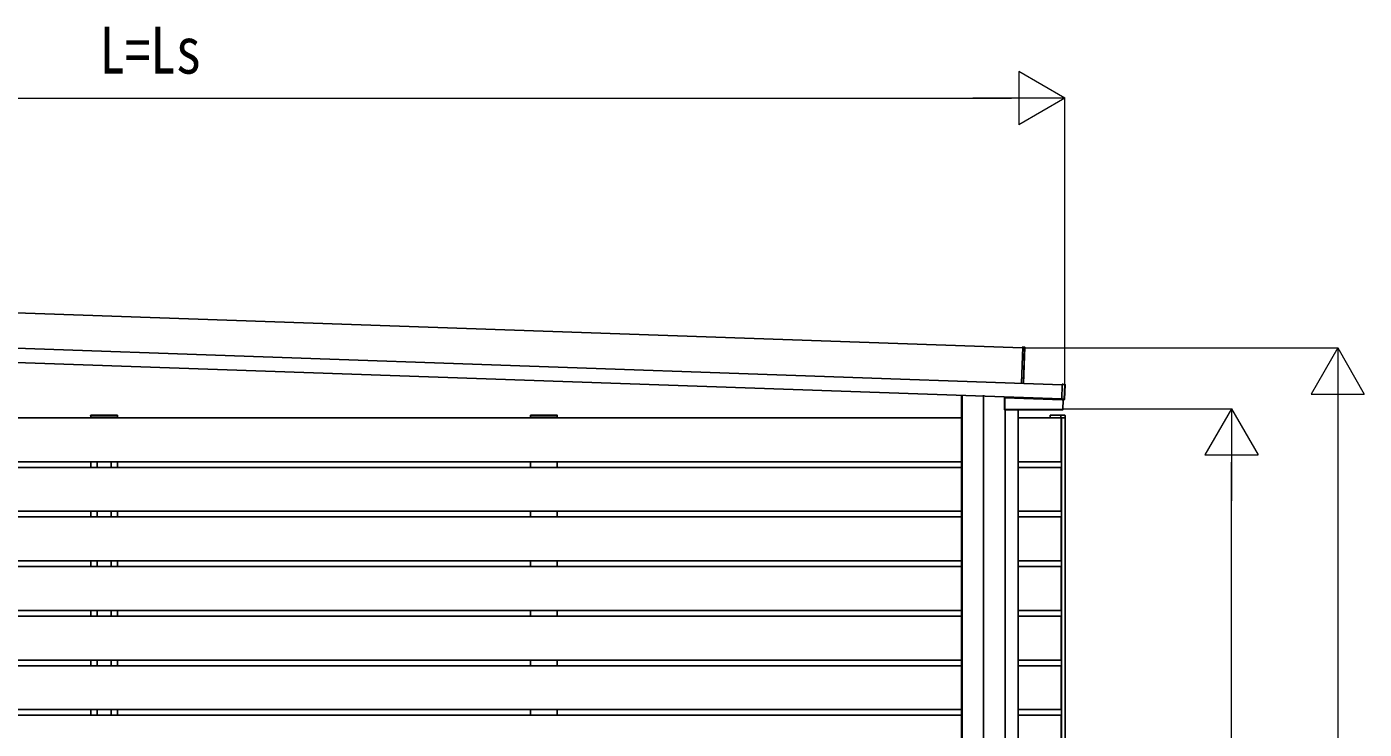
# Model space of a CAD drawing. Units: millimetres, scale not verified. Extents: x -16820 to 16820, y -11880 to 11880.
# Drawn here: x -2346 to 1431, y -6604 to -4621 of the extents above; entities that cross this region are included whole.
import ezdxf
from ezdxf.enums import TextEntityAlignment as Align

# ---------------------------------------------------------------- set-up
doc = ezdxf.new("R2010")
doc.units = ezdxf.units.MM
doc.header["$LTSCALE"] = 40
for name, color, linetype in [('0-3_YKK_11', 7, 'Continuous'), ('0-4_YKK_12', 2, 'Continuous'), ('0-5_YKK_A1', 4, 'Continuous')]:
    doc.layers.add(name, color=color, linetype=linetype)
doc.layers.add('0-6_YKK_D', color=6, linetype='Continuous', lineweight=18)
doc.styles.add('ＭＳ ゴシック', font='')
doc.styles.get('ＭＳ ゴシック').set_extended_font_data('MS Gothic')

msp = doc.modelspace()

# ---------------------------------------------------------------- linework, layer by layer
at = {"layer": '0-3_YKK_11'}
for p, q in [((466.22, -5527.98), (-3847.36, -5377.35)), ((-4416.5, -5457.53), (578.15, -5631.95)), ((-4417.9, -5497.51), (576.76, -5671.93)), ((293.38, -5662.03), (293.38, -7900)), ((294.58, -7900), (294.58, -5662.07)), ((294.98, -8400), (294.98, -5662.09)), ((585.7, -5630.71), (580.01, -5630.51)), ((584.72, -5673.21), (586.18, -5631.23)), ((414.78, -5702.26), (414.78, -5668.78)), ((415.08, -5668.48), (415.46, -5668.49)), ((579.69, -5702.56), (415.08, -5702.56)), ((415.28, -5666.29), (415.28, -5668.28)), ((416.78, -8400), (416.78, -5702.56)), ((417.18, -5703), (417.18, -7825.5)), ((577.91, -5673.36), (576.71, -5673.31)), ((576.71, -5673.31), (576.71, -5673.31)), ((577.91, -5673.36), (577.91, -5673.36)), ((578.21, -5673.37), (578.18, -5674.16)), ((580.29, -5674.25), (578.27, -5674.18)), ((578.51, -5673.49), (584.2, -5673.69)), ((580.96, -5674.57), (579.99, -5702.27)), ((580.67, -5674.26), (580.29, -5674.25))]:
    msp.add_line(p, q, dxfattribs=at)
for points in [[(468.73, -5627.97), (472.3, -5525.56), (466.32, -5524.98), (466.3, -5525.48), (462.74, -5627.42), (462.73, -5627.92)], [(576.71, -5673.31), (576.72, -5672.96), (576.74, -5672.47), (578.17, -5631.41), (578.19, -5630.91), (578.2, -5630.56), (578.2, -5630.56), (579.4, -5630.6)], [(578.1, -5673.36), (578.07, -5674.17), (415.47, -5668.49)], [(416.78, -7825.5), (417.18, -7825.5), (417.48, -7825.5), (418.05, -7825.5), (417.75, -7825.8), (417.48, -7856.7), (417.68, -7880), (418.18, -7880), (453.38, -7880), (454.98, -7880), (455.48, -7880), (455.98, -7880), (456.18, -7856.7), (455.91, -7825.5), (455.41, -7825.5), (454.98, -7825.5), (453.38, -7825.5), (453.38, -5703), (452.88, -5703), (417.48, -5703), (417.18, -5703), (416.78, -5703)], [(424.15, -5702.56), (424.28, -5702.8), (424.28, -5703)], [(450.78, -5703), (450.78, -5702.8), (450.9, -5702.56)]]:
    msp.add_lwpolyline(points, dxfattribs=at)
for centre, radius, start, end in [((579.64, -5626.6), 4.01, 266.55184, 273.90119), ((577.89, -5677.06), 3.71, 81.82188, 89.76035)]:
    msp.add_arc(centre, radius, start, end, dxfattribs=at)
for centre, major_axis, ratio, start_param, end_param in [((580, -5630.81), (-0.01, -0.3), 0.998135, 3.1415927, 3.9545103), ((585.68, -5631.21), (0.367, 0.342), 0.99628, 5.4996506, 7.06672), ((415.08, -5668.78), (-0.3, 0.01), 0.998133, 4.7490956, 6.3180268), ((415.08, -5702.26), (0.213, 0.213), 0.99628, 2.358058, 3.9251274), ((415.08, -5668.28), (-0.2, 0.007), 0.998133, 1.607503, 3.1764341), ((578.52, -5673.19), (-0.01, -0.3), 0.998135, 5.4691958, 6.2831853), ((579.69, -5702.26), (-0.209, 0.217), 0.996405, 2.3754474, 3.9077379), ((580.66, -5674.56), (0.3, -0.01), 0.998135, 0, 1.5707963), ((584.22, -5673.19), (0.342, -0.367), 0.99628, 5.4996506, 7.06672)]:
    msp.add_ellipse(centre, major_axis=major_axis, ratio=ratio, start_param=start_param, end_param=end_param, dxfattribs=at)
at = {"layer": '0-4_YKK_12'}
msp.add_line((355.88, -8452.5), (355.88, -5661.01), dxfattribs=at)
at = {"layer": '0-5_YKK_A1'}
for p, q in [((471.82, -5526.01), (466.3, -5525.48)), ((462.74, -5627.42), (468.26, -5627.95)), ((468.26, -5627.95), (468.73, -5627.97)), ((585.21, -5631.66), (578.17, -5631.41)), ((579.4, -5630.6), (578.2, -5630.56)), ((579.4, -5630.6), (579.4, -5630.6)), ((580.01, -5630.51), (580, -5630.59)), ((583.78, -5672.71), (585.21, -5631.66)), ((585.71, -5631.67), (584.27, -5672.73)), ((585.71, -5631.67), (585.21, -5631.66)), ((585.23, -5631.16), (585.7, -5630.71)), ((586.18, -5631.23), (585.71, -5631.67)), ((414.78, -5668.78), (415.16, -5668.79)), ((415.16, -5701.88), (414.78, -5702.26)), ((415.08, -5702.56), (415.46, -5702.18)), ((415.16, -5668.79), (415.46, -5668.79)), ((415.16, -5668.79), (415.16, -5701.88)), ((415.46, -5701.88), (415.16, -5701.88)), ((415.46, -5668.79), (415.47, -5668.49)), ((415.46, -5701.88), (415.46, -5702.18)), ((415.46, -5702.18), (579.32, -5702.18)), ((415.63, -5668.29), (415.93, -5668.29)), ((415.63, -5668.3), (415.93, -5668.31)), ((415.93, -5668.29), (415.93, -5666.31)), ((577.78, -5673.96), (415.93, -5668.31)), ((427.28, -5702.8), (424.28, -5702.8)), ((427.28, -5702.56), (427.28, -5702.8)), ((427.28, -5702.8), (427.28, -5703)), ((450.78, -5702.8), (447.78, -5702.8)), ((447.78, -5703), (447.78, -5702.8)), ((576.71, -5673.31), (577.91, -5673.36)), ((577.8, -5673.35), (577.78, -5673.96)), ((578.08, -5673.97), (577.78, -5673.96)), ((578.51, -5673.41), (578.51, -5673.49)), ((579.32, -5701.88), (579.32, -5702.18)), ((579.32, -5702.18), (579.69, -5702.56)), ((579.99, -5702.27), (579.62, -5701.89)), ((580.29, -5674.25), (580.28, -5674.55)), ((580.58, -5674.56), (580.96, -5674.57)), ((584.2, -5673.69), (583.76, -5673.21)), ((584.27, -5672.73), (583.78, -5672.71)), ((584.27, -5672.73), (584.72, -5673.21)), ((-3307.42, -5725), (293.38, -5725)), ((-2165.92, -5720), (-2165.83, -5718.45)), ((-2165.92, -5720), (-2089.92, -5720)), ((-2165.42, -5720), (-2165.42, -5725)), ((-2165.42, -5720), (-2090.42, -5720)), ((-2164.84, -5717.5), (-2091, -5717.5)), ((-2090.42, -5720), (-2090.42, -5725)), ((-2090, -5718.45), (-2089.92, -5720)), ((-923.92, -5720), (-923.83, -5718.45)), ((-923.92, -5720), (-847.92, -5720)), ((-923.42, -5720), (-923.42, -5725)), ((-923.42, -5720), (-848.42, -5720)), ((-922.84, -5717.5), (-849, -5717.5)), ((-848.42, -5720), (-848.42, -5725)), ((-848, -5718.45), (-847.92, -5720)), ((453.38, -5725), (575.39, -5725)), ((572.99, -5717.5), (544.98, -5717.5)), ((585.89, -5725), (545.89, -5725)), ((585.89, -5725), (545.89, -5725)), ((572.59, -5725), (573.58, -5725)), ((572.99, -5717.5), (574.98, -5717.5)), ((584.89, -5717.5), (574.98, -5717.5)), ((575.39, -5725), (575.39, -5849)), ((575.89, -7809), (575.89, -5725)), ((584.89, -5725), (585.89, -5725)), ((585.89, -5725), (585.89, -5718.5)), ((585.89, -7809), (585.89, -5725)), ((-3307.42, -5849), (293.38, -5849)), ((-2165.42, -5849), (-2165.42, -5865)), ((-2147.92, -5849), (-2147.92, -5865)), ((-2107.92, -5849), (-2107.92, -5865)), ((-2090.42, -5849), (-2090.42, -5865)), ((-923.42, -5849), (-923.42, -5865)), ((-848.42, -5849), (-848.42, -5865)), ((453.38, -5849), (575.39, -5849)), ((-3307.42, -5865), (293.38, -5865)), ((453.38, -5865), (575.39, -5865)), ((575.39, -5865), (575.39, -5989)), ((-3307.42, -5989), (293.38, -5989)), ((-3307.42, -6005), (293.38, -6005)), ((-2165.42, -5989), (-2165.42, -6005)), ((-2147.92, -5989), (-2147.92, -6005)), ((-2107.92, -5989), (-2107.92, -6005)), ((-2090.42, -5989), (-2090.42, -6005)), ((-923.42, -5989), (-923.42, -6005)), ((-848.42, -5989), (-848.42, -6005)), ((453.38, -5989), (575.39, -5989)), ((453.38, -6005), (575.39, -6005)), ((575.39, -6005), (575.39, -6129)), ((-3307.42, -6129), (293.38, -6129)), ((-3307.42, -6145), (293.38, -6145)), ((-2165.42, -6129), (-2165.42, -6145)), ((-2147.92, -6129), (-2147.92, -6145)), ((-2107.92, -6129), (-2107.92, -6145)), ((-2090.42, -6129), (-2090.42, -6145)), ((-923.42, -6129), (-923.42, -6145)), ((-848.42, -6129), (-848.42, -6145)), ((453.38, -6129), (575.39, -6129)), ((453.38, -6145), (575.39, -6145)), ((575.39, -6145), (575.39, -6269)), ((-3307.42, -6269), (293.38, -6269)), ((-2165.42, -6269), (-2165.42, -6285)), ((-2147.92, -6269), (-2147.92, -6285)), ((-2107.92, -6269), (-2107.92, -6285)), ((-2090.42, -6269), (-2090.42, -6285)), ((-923.42, -6269), (-923.42, -6285)), ((-848.42, -6269), (-848.42, -6285)), ((453.38, -6269), (575.39, -6269)), ((-3307.42, -6285), (293.38, -6285)), ((453.38, -6285), (575.39, -6285)), ((575.39, -6285), (575.39, -6409)), ((-3307.42, -6409), (293.38, -6409)), ((-2165.42, -6409), (-2165.42, -6425)), ((-2147.92, -6409), (-2147.92, -6425)), ((-2107.92, -6409), (-2107.92, -6425)), ((-2090.42, -6409), (-2090.42, -6425)), ((-923.42, -6409), (-923.42, -6425)), ((-848.42, -6409), (-848.42, -6425)), ((453.38, -6409), (575.39, -6409)), ((-3307.42, -6425), (293.38, -6425)), ((453.38, -6425), (575.39, -6425)), ((575.39, -6425), (575.39, -6549)), ((-3307.42, -6549), (293.38, -6549)), ((-3307.42, -6565), (293.38, -6565)), ((-2165.42, -6549), (-2165.42, -6565)), ((-2147.92, -6549), (-2147.92, -6565)), ((-2107.92, -6549), (-2107.92, -6565)), ((-2090.42, -6549), (-2090.42, -6565)), ((-923.42, -6549), (-923.42, -6565)), ((-848.42, -6549), (-848.42, -6565)), ((453.38, -6549), (575.39, -6549)), ((453.38, -6565), (575.39, -6565)), ((575.39, -6565), (575.39, -6689))]:
    msp.add_line(p, q, dxfattribs=at)
for points in [[(468.26, -5627.95), (471.82, -5526.01), (472.29, -5526.03)], [(578.19, -5630.91), (585.23, -5631.16), (585.21, -5631.66)], [(580, -5630.59), (579.94, -5630.59), (579.9, -5630.6)], [(415.63, -5666.3), (415.63, -5668.29), (415.28, -5668.28)], [(447.78, -5702.56), (447.78, -5702.8), (427.28, -5702.8)], [(576.74, -5672.47), (583.78, -5672.71), (583.76, -5673.21), (576.72, -5672.96)], [(578.42, -5673.4), (578.45, -5673.41), (578.51, -5673.41)], [(579.32, -5701.88), (579.62, -5701.89), (580.58, -5674.56), (580.28, -5674.55)], [(543.99, -5718.44), (543.58, -5725), (544.58, -5725), (572.59, -5725)], [(573.99, -5718.44), (573.58, -5725), (574.58, -5725), (584.89, -5725)]]:
    msp.add_lwpolyline(points, dxfattribs=at)
msp.add_lwpolyline([(415.46, -5701.88), (415.46, -5668.79), (580.28, -5674.55), (579.32, -5701.88)], close=True, dxfattribs=at)
for centre, radius, start, end in [((469.78, -5525.69), 2.07, 351.06854, 4.93146), ((585.21, -5631.66), 0.501, 358.24971, 87.75029), ((415.46, -5668.79), 0.3, 88.05611, 180.04719), ((415.46, -5668.79), 0.3, 88.19064, 179.87538), ((415.46, -5668.79), 0.3, 90.16173, 180.04449), ((415.46, -5701.88), 0.301, 180.24971, 269.75029), ((415.46, -5668.65), 0.159, 86.02272, 89.97728), ((579.32, -5701.88), 0.301, 270.23913, 357.76087), ((580.28, -5674.55), 0.3, 357.94657, 87.94647), ((583.77, -5672.71), 0.501, 268.24971, 357.75029), ((-2164.84, -5718.5), 1, 90, 177), ((-2091, -5718.5), 1, 3, 90), ((-922.84, -5718.5), 1, 90, 177), ((-849, -5718.5), 1, 3, 90), ((544.98, -5718.5), 1, 90, 176.5), ((574.98, -5718.5), 1, 90, 176.5), ((584.89, -5718.5), 1, 0, 90)]:
    msp.add_arc(centre, radius, start, end, dxfattribs=at)
for centre, major_axis, ratio, start_param, end_param in [((468.23, -5627.95), (-0.013, 0.504), 0.060033, 4.3753319, 4.7012916), ((579.4, -5630.57), (0.6, -0.021), 0.061163, 4.712389, 6.2831853), ((415.16, -5668.29), (0, 0.5), 0.061125, 3.1027435, 3.1394501), ((415.46, -5668.29), (0.007, 0.2), 0.854479, 3.1782993, 4.712389), ((415.46, -5668.29), (0.47, -0.016), 0.425228, 4.7490956, 6.2831853), ((415.46, -5668.29), (-0.011, 0.2), 0.151815, 3.0913179, 3.1280246), ((415.43, -5668.29), (0.201, -0.007), 0.992577, 6.2831853, 6.3180268), ((415.43, -5668.29), (-0.501, 0.017), 0.998133, 3.1415927, 3.1764341), ((578.28, -5673.98), (0.5, -0.017), 0.4, 3.1415927, 4.712389), ((577.91, -5673.39), (0.6, -0.021), 0.061163, 6.2831853, 7.8539816)]:
    msp.add_ellipse(centre, major_axis=major_axis, ratio=ratio, start_param=start_param, end_param=end_param, dxfattribs=at)
at = {"layer": '0-6_YKK_D'}
for p, q in [((585.13, -4822.91), (455.23, -4747.91)), ((455.23, -4747.91), (455.23, -4897.91)), ((-4274.88, -4822.91), (435.13, -4822.91)), ((585.13, -4822.91), (325.33, -4822.91)), ((585.13, -4822.91), (455.23, -4897.91)), ((585.13, -5631.68), (585.13, -4821.91)), ((471.73, -5528.08), (1356.88, -5528.08)), ((1355.88, -5528.08), (1280.88, -5657.99)), ((1355.88, -5528.08), (1430.88, -5657.99)), ((1355.88, -5528.08), (1355.88, -5787.89)), ((1280.88, -5657.99), (1430.88, -5657.99)), ((578.28, -5700), (1056.88, -5700)), ((1055.88, -5700), (980.88, -5829.9)), ((1055.88, -5700), (1130.88, -5829.9)), ((1055.88, -5700), (1055.88, -5959.81)), ((1355.88, -5678.08), (1355.88, -7750)), ((980.88, -5829.9), (1130.88, -5829.9)), ((1055.88, -7750), (1055.88, -5850))]:
    msp.add_line(p, q, dxfattribs=at)

# ---------------------------------------------------------------- texts
at = {"layer": '0-6_YKK_D', "style": 'ＭＳ ゴシック', "width": 0.8}
msp.add_text('L=Ls', height=132, dxfattribs=at).set_placement((-2140.67, -4792.91), align=Align.BOTTOM_LEFT)

doc.saveas('drawing.dxf')
